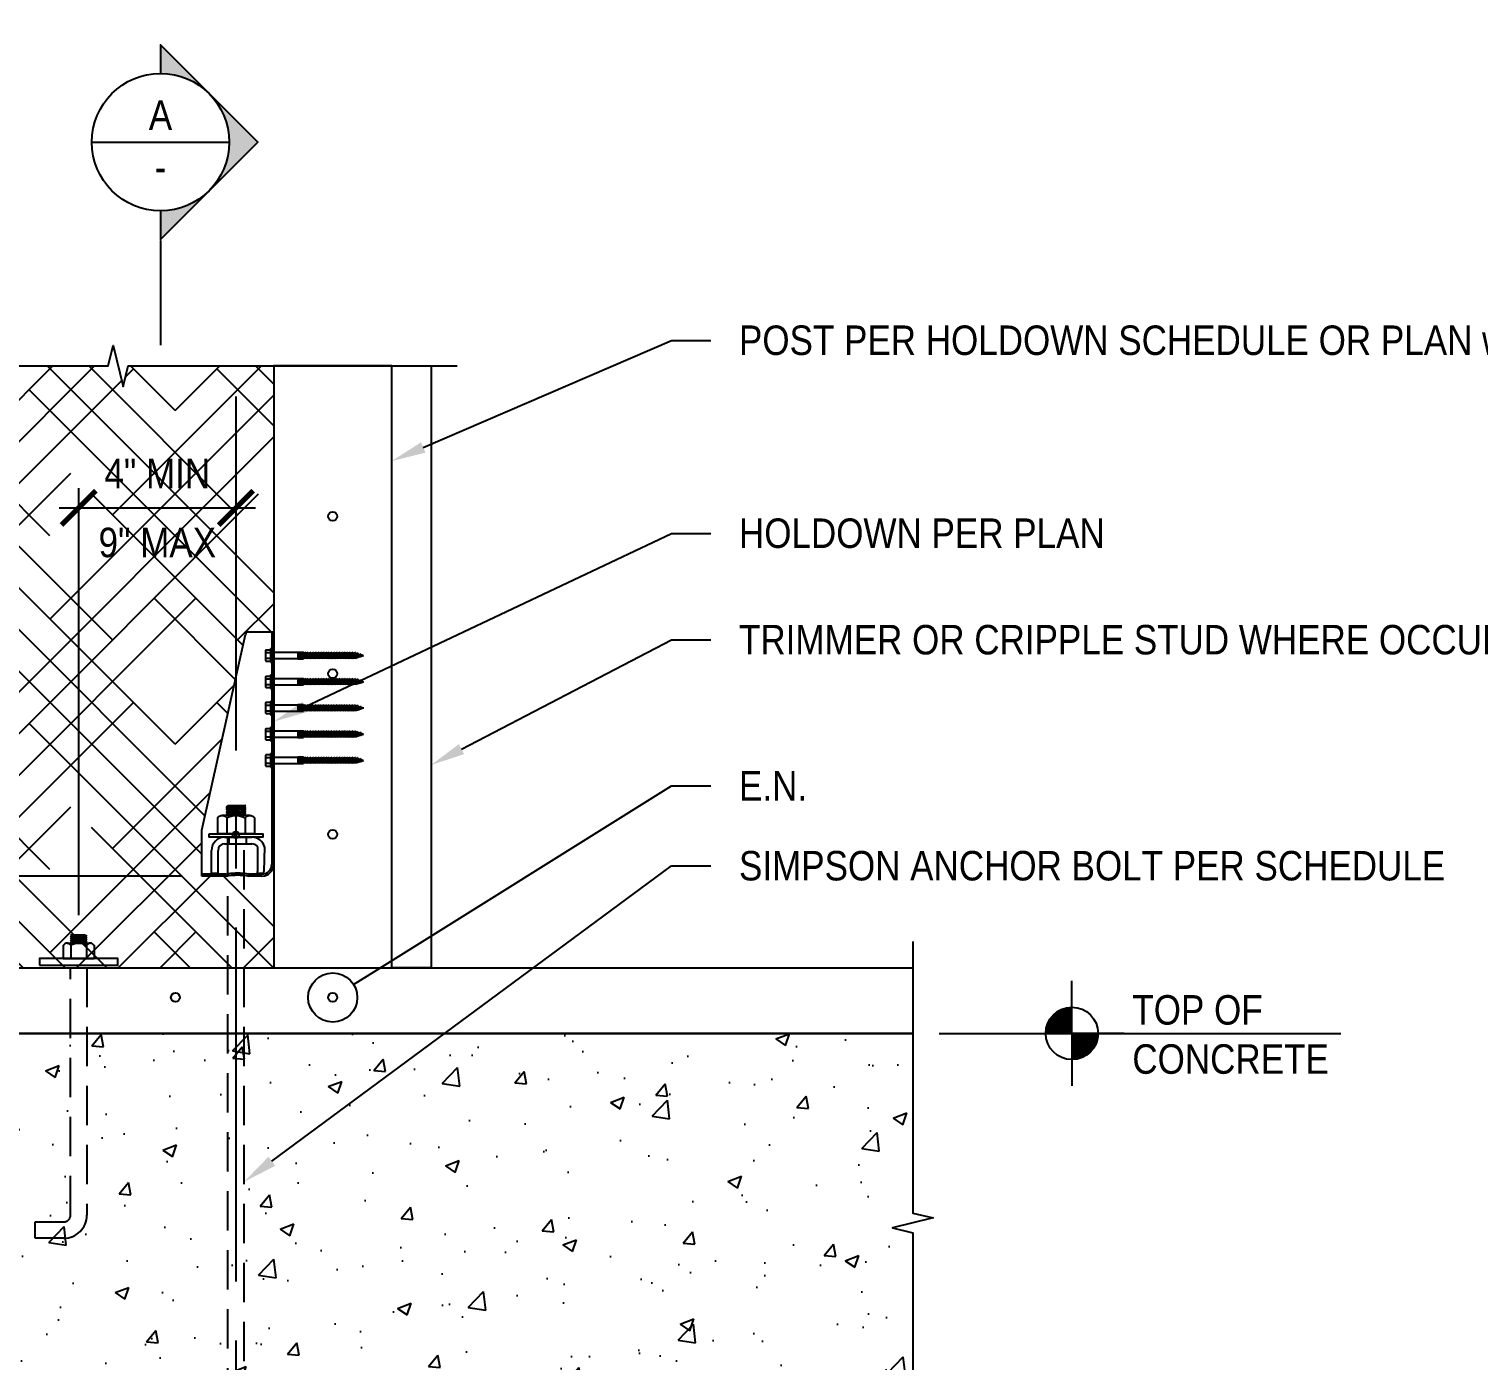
# Model space of a CAD drawing. Header units: inches. Extents: x -16404 to 14624, y -1591 to 16152.
# Drawn here: x 1809.1 to 1864.4, y 2528.5 to 2579.2 of the extents above; entities that cross this region are included whole.
import ezdxf
from ezdxf import colors
from ezdxf.entities.mleader import LeaderData, LeaderLine
from ezdxf.enums import TextEntityAlignment as Align
from ezdxf.math import Vec2, Vec3

# ---------------------------------------------------------------- set-up
doc = ezdxf.new("R2010")
doc.units = ezdxf.units.IN
doc.header["$LTSCALE"] = 24
doc.header["$MEASUREMENT"] = 0
for name, pattern in [('CENTER2', [1.125, 0.75, -0.125, 0.125, -0.125]), ('HIDDEN4', [0.09375, 0.0625, -0.03125]), ('PHANTOM2', [1.25, 0.625, -0.125, 0.125, -0.125, 0.125, -0.125])]:
    doc.linetypes.add(name, pattern=pattern)
doc.layers.get('0').update_dxf_attribs({"linetype": 'CONTINUOUS'})
doc.layers.get('DefPoints').update_dxf_attribs({"color": 251, "linetype": 'CONTINUOUS'})
doc.layers.add('DESIGNER COMMENTS', color=221, linetype='CONTINUOUS', plot=False)
for name, color, linetype in [('S-ANNO-DIMS', 2, 'CONTINUOUS'), ('S-ANNO-NOTE', 4, 'CONTINUOUS'), ('S-BOLT', 2, 'CONTINUOUS'), ('S-BREAK', 2, 'CONTINUOUS'), ('S-CONC', 4, 'CONTINUOUS'), ('S-DETL-SYMB', 4, 'CONTINUOUS'), ('S-DETL-SYMB @ 1', 4, 'CONTINUOUS'), ('S-GRID', 1, 'CENTER2'), ('S-SIMPSON', 2, 'CONTINUOUS'), ('S-TYP DETAIL BLOCKS', 1, 'CONTINUOUS'), ('S-WOOD', 3, 'CONTINUOUS')]:
    doc.layers.add(name, color=color, linetype=linetype)
doc.layers.add('S-HATCH1', color=1, linetype='CONTINUOUS', transparency=0.5)
doc.layers.add('S-HATCH2', color=2, linetype='CONTINUOUS', transparency=0.5)
doc.styles.add('Arial', font='arial.ttf', dxfattribs={"width": 0.85})
doc.dimstyles.new('DIM-12_Se', dxfattribs={"dimscale": 12, "dimtxt": 0.09375, "dimasz": 0.109375, "dimexe": 0.0625, "dimexo": 0.0625, "dimgap": 0.0625, "dimtad": 1, "dimdec": 4, "dimzin": 11, "dimdsep": 46, "dimlunit": 4, "dimtxsty": 'Arial', "dimblk": 'ARCHTICK', "dimcen": 0.125, "dimdle": 0.0625, "dimclrd": 256, "dimclre": 256, "dimclrt": 4, "dimadec": 0, "dimazin": 0, "dimtfac": 0.75, "dimtdec": 4, "dimtmove": 0, "dimatfit": 3, "dimfxl": 1, "dimfrac": 1, "dimtolj": 1, "dimtzin": 0, "dimarcsym": 0})

# ---------------------------------------------------------------- blocks, each defined once
blk = doc.blocks.new('_Open90')
at = {"color": 0, "linetype": 'ByBlock', "lineweight": -2}
for p, q in [((-0.5, 0.5), (0, 0)), ((0, 0), (-1, 0)), ((0, 0), (-0.5, -0.5))]:
    blk.add_line(p, q, dxfattribs=at)
blk = doc.blocks.new('PHD2-R')
for p, q in [((0, 1.75), (1.667, 9.219)), ((1.784, 9.312), (2.75, 9.312)), ((2.675, 9.312), (2.675, 0.45)), ((2.75, 9.312), (2.75, 0.45)), ((0, 0), (0, 1.75)), ((0.875, 1.481), (1.914, 1.481)), ((0.875, 1.231), (1.914, 1.231)), ((1.04, 1.481), (1.04, 1.231)), ((1.71, 1.231), (1.71, 1.481)), ((2.128, 1.111), (2.125, 0.176)), ((2.397, 1.111), (2.375, 0.176)), ((0.375, 0.106), (0.375, 0.981)), ((0.625, 0.106), (0.625, 0.981)), ((0.94, 0.075), (0, 0.075)), ((0.937, 0), (0, 0)), ((0.375, 0.106), (0.625, 0.106)), ((0.937, 0), (0.96, 0.005)), ((0.944, 0.079), (0.984, 0.087)), ((0.96, 0.005), (0.999, 0.013)), ((0.986, 0.087), (1.04, 0.097)), ((0.999, 0.013), (1.053, 0.023)), ((1.043, 0.097), (1.111, 0.107)), ((1.053, 0.023), (1.121, 0.032)), ((1.114, 0.107), (1.193, 0.114)), ((1.121, 0.032), (1.199, 0.039)), ((1.197, 0.114), (1.279, 0.116)), ((1.199, 0.039), (1.281, 0.041)), ((1.469, 0.116), (1.281, 0.116)), ((1.469, 0.041), (1.281, 0.041)), ((1.469, 0.041), (1.551, 0.039)), ((1.471, 0.116), (1.553, 0.114)), ((1.551, 0.039), (1.629, 0.032)), ((1.557, 0.114), (1.635, 0.107)), ((1.629, 0.032), (1.697, 0.023)), ((1.639, 0.107), (1.707, 0.097)), ((1.697, 0.023), (1.751, 0.013)), ((1.71, 0.097), (1.764, 0.087)), ((1.751, 0.013), (1.79, 0.005)), ((1.766, 0.087), (1.805, 0.079)), ((1.813, 0.075), (1.79, 0.08)), ((1.79, 0.005), (1.79, 0.005)), ((1.79, 0.005), (1.813, 0)), ((2.3, 0.075), (1.81, 0.075)), ((1.813, 0), (1.81, 0)), ((2.3, 0), (1.813, 0)), ((2.125, 0.106), (2.125, 0.176)), ((2.125, 0.106), (2.375, 0.106)), ((2.375, 0.106), (2.375, 0.176))]:
    blk.add_line(p, q)
for radius in [0.125, 0.0312]:
    blk.add_circle((1.3, 1.575), radius)
for centre, radius, start, end in [((1.784, 9.192), 0.12, 90, 167.4211), ((0.875, 0.981), 0.5, 90, 180), ((0.875, 0.981), 0.25, 90, 180), ((1.914, 0.981), 0.5, 15.0619, 90), ((1.914, 0.981), 0.25, 31.3139, 90), ((2.3, 0.45), 0.375, 270, 0), ((2.3, 0.45), 0.45, 270, 0)]:
    blk.add_arc(centre, radius, start, end)
blk = doc.blocks.new('SDS14-F')
for p, q in [((0.26, 3.55), (-0.26, 3.55)), ((-0.26, 3.55), (-0.26, 3.5)), ((0.26, 3.5), (-0.26, 3.5)), ((-0.217, 3.724), (-0.217, 3.55)), ((0.162, 3.74), (-0.162, 3.74)), ((-0.119, 3.469), (-0.119, 2.5)), ((-0.108, 3.724), (-0.108, 3.55)), ((0.108, 3.724), (0.108, 3.55)), ((0.123, 3.469), (0.123, 2.5)), ((0.217, 3.724), (0.217, 3.55)), ((0.26, 3.55), (0.26, 3.5)), ((0.128, 2.5), (-0.124, 2.5)), ((-0.124, 2.5), (-0.124, 2.286)), ((0.128, 2.286), (-0.124, 2.286)), ((-0.087, 2.25), (-0.123, 2.286)), ((-0.123, 2.2), (0.087, 2.25)), ((0.123, 2.244), (-0.123, 2.2)), ((-0.087, 2.25), (-0.087, 2.209)), ((-0.087, 2.175), (0.087, 2.218)), ((-0.081, 2.5), (-0.081, 2.286)), ((-0.018, 2.5), (-0.018, 2.286)), ((0.051, 2.5), (0.051, 2.286)), ((0.123, 2.286), (0.087, 2.25)), ((0.087, 2.25), (0.123, 2.244)), ((0.087, 2.218), (0.123, 2.244)), ((0.087, 2.218), (0.087, 2.15)), ((0.103, 2.5), (0.103, 2.286)), ((0.128, 2.5), (0.128, 2.286)), ((-0.087, 2.175), (-0.123, 2.2)), ((-0.123, 2.1), (0.087, 2.15)), ((0.123, 2.144), (-0.123, 2.1)), ((-0.087, 2.075), (-0.123, 2.1)), ((-0.123, 2), (0.087, 2.05)), ((0.123, 2.044), (-0.123, 2)), ((-0.087, 1.975), (-0.123, 2)), ((-0.123, 1.9), (0.087, 1.95)), ((0.123, 1.944), (-0.123, 1.9)), ((-0.087, 1.875), (-0.123, 1.9)), ((-0.123, 1.8), (0.087, 1.85)), ((0.123, 1.844), (-0.123, 1.8)), ((-0.087, 1.775), (-0.123, 1.8)), ((-0.123, 1.7), (0.087, 1.75)), ((0.123, 1.744), (-0.123, 1.7)), ((-0.087, 1.675), (-0.123, 1.7)), ((-0.087, 2.175), (-0.087, 2.109)), ((-0.087, 2.075), (0.087, 2.118)), ((-0.087, 2.075), (-0.087, 2.009)), ((-0.087, 1.975), (0.087, 2.018)), ((-0.087, 1.975), (-0.087, 1.909)), ((-0.087, 1.875), (0.087, 1.918)), ((-0.087, 1.875), (-0.087, 1.809)), ((-0.087, 1.775), (0.087, 1.818)), ((-0.087, 1.775), (-0.087, 1.709)), ((-0.087, 1.675), (0.087, 1.718)), ((-0.087, 1.675), (-0.087, 1.609)), ((0.087, 2.15), (0.123, 2.144)), ((0.087, 2.118), (0.123, 2.144)), ((0.087, 2.118), (0.087, 2.05)), ((0.087, 2.05), (0.123, 2.044)), ((0.087, 2.018), (0.123, 2.044)), ((0.087, 2.018), (0.087, 1.95)), ((0.087, 1.95), (0.123, 1.944)), ((0.087, 1.918), (0.123, 1.944)), ((0.087, 1.918), (0.087, 1.85)), ((0.087, 1.85), (0.123, 1.844)), ((0.087, 1.818), (0.123, 1.844)), ((0.087, 1.818), (0.087, 1.75)), ((0.087, 1.75), (0.123, 1.744)), ((0.087, 1.718), (0.123, 1.744)), ((0.087, 1.718), (0.087, 1.65)), ((-0.123, 1.6), (0.087, 1.65)), ((0.123, 1.644), (-0.123, 1.6)), ((-0.087, 1.575), (-0.123, 1.6)), ((-0.123, 1.5), (0.087, 1.55)), ((0.123, 1.544), (-0.123, 1.5)), ((-0.087, 1.475), (-0.123, 1.5)), ((-0.123, 1.4), (0.087, 1.45)), ((0.123, 1.444), (-0.123, 1.4)), ((-0.087, 1.375), (-0.123, 1.4)), ((-0.123, 1.3), (0.087, 1.35)), ((0.123, 1.344), (-0.123, 1.3)), ((-0.087, 1.275), (-0.123, 1.3)), ((-0.123, 1.2), (0.087, 1.25)), ((0.123, 1.244), (-0.123, 1.2)), ((-0.087, 1.175), (-0.123, 1.2)), ((-0.123, 1.1), (0.087, 1.15)), ((0.123, 1.144), (-0.123, 1.1)), ((-0.087, 1.575), (0.087, 1.618)), ((-0.087, 1.575), (-0.087, 1.509)), ((-0.087, 1.475), (0.087, 1.518)), ((-0.087, 1.475), (-0.087, 1.409)), ((-0.087, 1.375), (0.087, 1.418)), ((-0.087, 1.375), (-0.087, 1.309)), ((-0.087, 1.275), (0.087, 1.318)), ((-0.087, 1.275), (-0.087, 1.209)), ((-0.087, 1.175), (0.087, 1.218)), ((-0.087, 1.175), (-0.087, 1.109)), ((-0.087, 1.075), (0.087, 1.118)), ((0.087, 1.65), (0.123, 1.644)), ((0.087, 1.618), (0.123, 1.644)), ((0.087, 1.618), (0.087, 1.55)), ((0.087, 1.55), (0.123, 1.544)), ((0.087, 1.518), (0.123, 1.544)), ((0.087, 1.518), (0.087, 1.45)), ((0.087, 1.45), (0.123, 1.444)), ((0.087, 1.418), (0.123, 1.444)), ((0.087, 1.418), (0.087, 1.35)), ((0.087, 1.35), (0.123, 1.344)), ((0.087, 1.318), (0.123, 1.344)), ((0.087, 1.318), (0.087, 1.25)), ((0.087, 1.25), (0.123, 1.244)), ((0.087, 1.218), (0.123, 1.244)), ((0.087, 1.218), (0.087, 1.15)), ((0.087, 1.15), (0.123, 1.144)), ((0.087, 1.118), (0.123, 1.144)), ((0.087, 1.118), (0.087, 1.05)), ((-0.087, 1.075), (-0.123, 1.1)), ((-0.123, 1), (0.087, 1.05)), ((0.123, 1.044), (-0.123, 1)), ((-0.087, 0.975), (-0.123, 1)), ((-0.123, 0.9), (0.087, 0.95)), ((0.123, 0.944), (-0.123, 0.9)), ((-0.087, 0.875), (-0.123, 0.9)), ((-0.123, 0.8), (0.087, 0.85)), ((0.123, 0.844), (-0.123, 0.8)), ((-0.087, 0.775), (-0.123, 0.8)), ((-0.123, 0.7), (0.087, 0.75)), ((0.123, 0.744), (-0.123, 0.7)), ((-0.087, 0.675), (-0.123, 0.7)), ((-0.123, 0.6), (0.087, 0.65)), ((0.123, 0.644), (-0.123, 0.6)), ((-0.087, 0.575), (-0.123, 0.6)), ((-0.087, 1.075), (-0.087, 1.009)), ((-0.087, 0.975), (0.087, 1.018)), ((-0.087, 0.975), (-0.087, 0.909)), ((-0.087, 0.875), (0.087, 0.918)), ((-0.087, 0.875), (-0.087, 0.809)), ((-0.087, 0.775), (0.087, 0.818)), ((-0.087, 0.775), (-0.087, 0.709)), ((-0.087, 0.675), (0.087, 0.718)), ((-0.087, 0.675), (-0.087, 0.609)), ((-0.087, 0.575), (0.087, 0.618)), ((-0.087, 0.575), (-0.087, 0.509)), ((0.087, 1.05), (0.123, 1.044)), ((0.087, 1.018), (0.123, 1.044)), ((0.087, 1.018), (0.087, 0.95)), ((0.087, 0.95), (0.123, 0.944)), ((0.087, 0.918), (0.123, 0.944)), ((0.087, 0.918), (0.087, 0.85)), ((0.087, 0.85), (0.123, 0.844)), ((0.087, 0.818), (0.123, 0.844)), ((0.087, 0.818), (0.087, 0.75)), ((0.087, 0.75), (0.123, 0.744)), ((0.087, 0.718), (0.123, 0.744)), ((0.087, 0.718), (0.087, 0.65)), ((0.087, 0.65), (0.123, 0.644)), ((0.087, 0.618), (0.123, 0.644)), ((0.087, 0.618), (0.087, 0.55)), ((-0.123, 0.5), (0.087, 0.55)), ((0.123, 0.544), (-0.123, 0.5)), ((-0.087, 0.475), (-0.123, 0.5)), ((-0.123, 0.4), (0.079, 0.448)), ((0.074, 0.435), (-0.123, 0.4)), ((-0.087, 0.375), (-0.123, 0.4)), ((-0.123, 0.3), (0.042, 0.339)), ((0.04, 0.329), (-0.123, 0.3)), ((-0.087, 0.275), (-0.123, 0.3)), ((-0.093, 0.207), (0.018, 0.234)), ((0.017, 0.225), (-0.093, 0.207)), ((-0.058, 0.182), (-0.093, 0.207)), ((-0.087, 0.475), (0.087, 0.518)), ((-0.087, 0.475), (-0.087, 0.409)), ((-0.087, 0.375), (0.066, 0.413)), ((-0.087, 0.375), (-0.087, 0.309)), ((-0.087, 0.275), (0.033, 0.305)), ((-0.087, 0.275), (-0.067, 0.213)), ((-0.064, 0.114), (0.004, 0.13)), ((0.004, 0.123), (-0.064, 0.114)), ((-0.028, 0.09), (-0.064, 0.114)), ((-0.058, 0.182), (0.013, 0.2)), ((-0.058, 0.182), (-0.038, 0.12)), ((-0.028, 0.09), (0.002, 0.097)), ((-0.028, 0.09), (0, 0)), ((0.033, 0.105), (0, 0)), ((0.033, 0.105), (0.069, 0.13)), ((0.067, 0.214), (0.043, 0.135)), ((0.043, 0.135), (0.069, 0.13)), ((0.067, 0.214), (0.103, 0.239)), ((0.087, 0.276), (0.077, 0.243)), ((0.077, 0.243), (0.103, 0.239)), ((0.087, 0.55), (0.123, 0.544)), ((0.087, 0.518), (0.123, 0.544)), ((0.087, 0.518), (0.087, 0.45)), ((0.087, 0.45), (0.123, 0.444)), ((0.087, 0.418), (0.123, 0.444)), ((0.087, 0.418), (0.087, 0.35)), ((0.087, 0.35), (0.123, 0.344)), ((0.087, 0.318), (0.123, 0.344)), ((0.087, 0.318), (0.087, 0.276))]:
    blk.add_line(p, q)
for centre, radius, start, end in [((-0.162, 3.638), 0.102, 57.7958, 122.2042), ((-0.15, 3.469), 0.0312, 0, 90), ((0, 3.357), 0.383, 73.5736, 106.4264), ((0.162, 3.638), 0.102, 57.7958, 122.2042), ((0.154, 3.469), 0.0312, 90, 180), ((1.159, 0.027), 1.159, 157.6147, 181.3564)]:
    blk.add_arc(centre, radius, start, end)
blk = doc.blocks.new('_ARCHTICK')
at = {"color": 0, "linetype": 'ByBlock', "const_width": 0.15}
blk.add_lwpolyline([(-0.5, -0.5), (0.5, 0.5)], dxfattribs=at)
blk = doc.blocks.new('*D2708')
at = {"layer": 'DefPoints', "color": 0, "transparency": 16777216}
for p in [(1817.042, 2560.965), (1817.042, 2560.965), (1811.042, 2544.675)]:
    blk.add_point(p, dxfattribs=at)
at = {"layer": 'S-ANNO-DIMS', "lineweight": -2, "transparency": 16777216}
for p, q in [((1811.042, 2545.425), (1811.042, 2561.715)), ((1810.292, 2560.965), (1817.792, 2560.965))]:
    blk.add_line(p, q, dxfattribs=at)
at = {"layer": 'S-ANNO-DIMS', "lineweight": -2, "transparency": 16777216, "xscale": 1.3125, "yscale": 1.3125, "zscale": 1.3125, "rotation": 180}
blk.add_blockref('_ARCHTICK', (1811.042, 2560.965), dxfattribs=at)
at = {"layer": 'S-ANNO-DIMS', "lineweight": -2, "transparency": 16777216, "xscale": 1.3125, "yscale": 1.3125, "zscale": 1.3125}
blk.add_blockref('_ARCHTICK', (1817.042, 2560.965), dxfattribs=at)
at = {"layer": 'S-ANNO-DIMS', "color": 4, "transparency": 16777216, "char_height": 1.125, "attachment_point": 5, "style": 'Arial'}
for s, insert in [('\\A1;4" MIN', (1814.042, 2562.278)), ('\\A1;9" MAX', (1814.042, 2559.641))]:
    blk.add_mtext(s, dxfattribs=dict(at, insert=insert))
blk = doc.blocks.new('NUT-w-3in-WASHER-sm-new')
at = {"layer": 'S-SIMPSON'}
for p, q in [((0.245, 1.148), (-0.312, 1.148)), ((-0.312, 1.148), (-0.245, 1.109)), ((-0.312, 1.07), (-0.245, 1.109)), ((-0.245, 1.109), (0.245, 1.07)), ((0.313, 1.109), (-0.055, 1.132)), ((0.245, 1.148), (0.245, 1.148)), ((0.245, 1.148), (0.313, 1.109)), ((0.245, 1.07), (0.313, 1.109)), ((-0.586, 0.758), (-0.586, 0.25)), ((-0.439, 0.836), (0.44, 0.836)), ((0.313, 1.031), (-0.312, 1.07)), ((-0.312, 1.07), (-0.245, 1.031)), ((-0.312, 0.992), (-0.245, 1.031)), ((0.313, 0.953), (-0.312, 0.992)), ((-0.312, 0.992), (-0.245, 0.953)), ((-0.312, 0.914), (-0.245, 0.953)), ((0.313, 0.875), (-0.312, 0.914)), ((-0.312, 0.914), (-0.245, 0.875)), ((-0.312, 0.836), (-0.245, 0.875)), ((-0.293, 0.758), (-0.293, 0.25)), ((-0.245, 1.031), (0.245, 0.992)), ((-0.245, 0.953), (0.245, 0.914)), ((-0.245, 0.875), (0.245, 0.836)), ((0.245, 1.07), (0.313, 1.031)), ((0.245, 0.992), (0.313, 1.031)), ((0.245, 0.992), (0.313, 0.953)), ((0.245, 0.914), (0.313, 0.953)), ((0.245, 0.914), (0.313, 0.875)), ((0.245, 0.836), (0.313, 0.875)), ((0.293, 0.758), (0.293, 0.25)), ((0.587, 0.758), (0.587, 0.25)), ((-0.586, 0.25), (-0.527, 0.25)), ((-0.527, 0.25), (0.527, 0.25)), ((0.527, 0.25), (0.587, 0.25))]:
    blk.add_line(p, q, dxfattribs=at)
blk.add_lwpolyline([(-1.5, 0), (1.5, 0), (1.5, 0.25), (-1.5, 0.25)], close=True, dxfattribs=at)
for centre, radius, start, end in [((-0.44, 0.659), 0.177, 33.8901, 146.1099), ((0, 0.247), 0.589, 60.1583, 119.8417), ((0.44, 0.659), 0.177, 33.8901, 146.1099)]:
    blk.add_arc(centre, radius, start, end, dxfattribs=at)
blk = doc.blocks.new('NUT-SM-THREADS-new')
for p, q in [((-0.938, 0.812), (-0.938, 0)), ((-0.703, 0.938), (0.704, 0.938)), ((0.392, 1.437), (-0.5, 1.437)), ((-0.5, 1.437), (-0.391, 1.375)), ((-0.5, 1.312), (-0.391, 1.375)), ((0.5, 1.25), (-0.5, 1.312)), ((-0.5, 1.312), (-0.391, 1.25)), ((-0.5, 1.187), (-0.391, 1.25)), ((0.5, 1.125), (-0.5, 1.187)), ((-0.5, 1.187), (-0.391, 1.125)), ((-0.5, 1.062), (-0.391, 1.125)), ((0.5, 1), (-0.5, 1.062)), ((-0.5, 1.062), (-0.391, 1)), ((-0.5, 0.938), (-0.391, 1)), ((-0.469, 0.812), (-0.469, 0)), ((-0.391, 1.375), (0.392, 1.312)), ((-0.391, 1.25), (0.392, 1.187)), ((-0.391, 1.125), (0.392, 1.062)), ((-0.391, 1), (0.392, 0.938)), ((0.5, 1.375), (-0.087, 1.412)), ((0.392, 1.437), (0.392, 1.437)), ((0.392, 1.437), (0.5, 1.375)), ((0.392, 1.312), (0.5, 1.375)), ((0.392, 1.312), (0.5, 1.25)), ((0.392, 1.187), (0.5, 1.25)), ((0.392, 1.187), (0.5, 1.125)), ((0.392, 1.062), (0.5, 1.125)), ((0.392, 1.062), (0.5, 1)), ((0.392, 0.938), (0.5, 1)), ((0.469, 0.812), (0.469, 0)), ((0.939, 0.812), (0.939, 0)), ((-0.938, 0), (-0.844, 0)), ((-0.844, 0), (0.844, 0)), ((0.844, 0), (0.939, 0))]:
    blk.add_line(p, q)
for centre, radius, start, end in [((-0.703, 0.655), 0.283, 33.89006, 146.10994), ((0, -0.005), 0.943, 60.15828, 119.84172), ((0.704, 0.655), 0.283, 33.89006, 146.10994)]:
    blk.add_arc(centre, radius, start, end)
blk = doc.blocks.new('NUT-w-WASHER-sm-new')
blk.add_lwpolyline([(1.365, 0.172), (-1.365, 0.172), (-1.365, 0), (1.365, 0)], close=True)
blk.add_blockref('NUT-SM-THREADS-new', (0, 0.172))
blk = doc.blocks.new('*D2712')
at = {"layer": 'DefPoints', "color": 0, "transparency": 16777216}
for p in [(1783.101, 2546.922), (1815.735, 2546.922), (1791.101, 2540.922)]:
    blk.add_point(p, dxfattribs=at)
at = {"layer": 'S-ANNO-DIMS', "lineweight": -2, "transparency": 16777216}
for p, q in [((1783.101, 2540.172), (1783.101, 2547.672)), ((1814.985, 2546.922), (1782.351, 2546.922)), ((1790.351, 2540.922), (1782.351, 2540.922))]:
    blk.add_line(p, q, dxfattribs=at)
at = {"layer": 'S-ANNO-DIMS', "lineweight": -2, "transparency": 16777216, "xscale": 1.3125, "yscale": 1.3125, "zscale": 1.3125}
for p, rotation in [((1783.101, 2546.922), 90), ((1783.101, 2540.922), 270)]:
    blk.add_blockref('_ARCHTICK', p, dxfattribs=dict(at, rotation=rotation))
at = {"layer": 'S-ANNO-DIMS', "color": 4, "transparency": 16777216, "char_height": 1.125, "attachment_point": 5, "rotation": 90, "style": 'Arial'}
for s, insert in [('\\A1;MAX', (1784.413, 2543.922)), ('\\A1;6"', (1781.776, 2543.922))]:
    blk.add_mtext(s, dxfattribs=dict(at, insert=insert))
blk = doc.blocks.new('_DotBlank')
at = {"color": 0, "lineweight": -2}
blk.add_line((-0.5, 0), (-1, 0), dxfattribs=at)
blk.add_circle((0, 0), 0.5, dxfattribs=at)
blk = doc.blocks.new('ELEV-SYMB')
at = {"color": 2}
for points in [[(-2, 0), (0, 0), (0, 2)], [(2, 0), (0, 0), (0, -2)]]:
    blk.add_lwpolyline(points, dxfattribs=at)
at = {"color": 2, "const_width": 1}
for points in [[(0, 0.5, 0.414214), (-0.5, 0, 0.414214)], [(0, -0.5, 0.414214), (0.5, 0, 0.414214)]]:
    blk.add_lwpolyline(points, format="xyb", dxfattribs=at)
at = {"color": 2}
blk.add_circle((0, 0), 1, dxfattribs=at)
blk = doc.blocks.new('*U2682')
at = {"layer": 'S-DETL-SYMB'}
h = blk.add_hatch(color=4, dxfattribs=at)
edge = h.paths.add_edge_path()
edge.add_line((0, -0.2187), (0, -0.3092))
edge.add_line((0, -0.3092), (0.3092, 0))
edge.add_line((0.3092, 0), (0, 0.3092))
edge.add_line((0, 0.3092), (0, 0.2187))
edge.add_arc((0, 0), 0.2187, -90, 90, ccw=False)
blk.add_line((-0.2187, 0), (0.2187, 0), dxfattribs=at)
at = {"layer": 'S-DETL-SYMB', "color": 2, "linetype": 'PHANTOM2'}
blk.add_line((0, -0.3125), (0, -0.6458), dxfattribs=at)
at = {"layer": 'S-DETL-SYMB'}
blk.add_lwpolyline([(0, -0.2187), (0, -0.3092), (0.3092, 0), (0, 0.3092), (0, 0.2187, -1)], format="xyb", close=True, dxfattribs=at)
blk.add_circle((0, 0), 0.2187, dxfattribs=at)
at = {"layer": 'S-DETL-SYMB', "style": 'Arial', "width": 0.85, "flags": 8}
blk.add_attdef('VIEWNUMBER', text='', height=0.0938, dxfattribs=at).set_placement((0, 0.0108), align=Align.BOTTOM_CENTER)
blk.add_attdef('SHEETNUMBER', text='', height=0.0938, dxfattribs=at).set_placement((0, -0.0325), align=Align.TOP_CENTER)
blk = doc.blocks.new('Se_HOLDOWN ANCHORAGE AT FOUNDATION')
at = {"layer": 'S-ANNO-NOTE'}
ml = blk.add_multileader_mtext('Standard', dxfattribs=at)
ml.set_content('POST PER HOLDOWN SCHEDULE OR PLAN w/ SHEAR WALL E.N. FULL HEIGHT', color=4, style='Arial')
ml.set_leader_properties(color=2)
ml.build(insert=Vec2(0, 0))
ml.multileader.update_dxf_attribs({"dogleg_length": 0.125, "arrow_head_size": 1.3125, "scale": 12})
ctx = ml.context
ctx.base_point, ctx.scale, ctx.char_height, ctx.arrow_head_size, ctx.landing_gap_size, ctx.plane_origin = Vec3(142.42453, 160.08114), 12, 1.125, 1.3125, 1.08, Vec3(104.42997, 452.58645)
notes = []
notes.append((ctx, [(0, (1, 1, 0), (140.92453, 160.08114), (1, 0), 1.5, [(0, [(130.25369, 155.48082)], 0, [])])]))
ctx.mtext.insert, ctx.mtext.width, ctx.mtext.flow_direction = Vec3(143.50453, 160.65323), 23.1754243, 5
ml = blk.add_multileader_mtext('Standard', dxfattribs=at)
ml.set_content('{\\C4;HOLDOWN PER PLAN}', color=4, style='Arial')
ml.set_leader_properties(color=2)
ml.build(insert=Vec2(0, 0))
ml.multileader.update_dxf_attribs({"dogleg_length": 0.125, "arrow_head_size": 1.3125, "scale": 12})
ctx = ml.context
ctx.base_point, ctx.scale, ctx.char_height, ctx.arrow_head_size, ctx.landing_gap_size, ctx.plane_origin = Vec3(142.42453, 152.72036), 12, 1.125, 1.3125, 1.08, Vec3(104.42997, 444.11047)
notes.append((ctx, [(0, (1, 1, 0), (140.92453, 152.72036), (1, 0), 1.5, [(0, [(125.75369, 145.54375)], 0, [])])]))
ctx.mtext.insert, ctx.mtext.width, ctx.mtext.flow_direction = Vec3(143.50453, 153.29246), 20.2583103, 5
ml = blk.add_multileader_mtext('Standard', dxfattribs=at)
ml.set_content('{\\C4;TRIMMER OR CRIPPLE STUD WHERE OCCURS}', color=4, style='Arial')
ml.set_leader_properties(color=2)
ml.build(insert=Vec2(0, 0))
ml.multileader.update_dxf_attribs({"dogleg_length": 0.125, "arrow_head_size": 1.3125, "scale": 12})
ctx = ml.context
ctx.base_point, ctx.scale, ctx.char_height, ctx.arrow_head_size, ctx.landing_gap_size, ctx.plane_origin = Vec3(142.42453, 148.65874), 12, 1.125, 1.3125, 1.08, Vec3(104.42997, 440.04885)
notes.append((ctx, [(0, (1, 1, 0), (140.92453, 148.65874), (1, 0), 1.5, [(0, [(131.75369, 143.88639)], 0, [])])]))
ctx.mtext.insert, ctx.mtext.width, ctx.mtext.flow_direction = Vec3(143.50453, 149.23083), 20.2583103, 5
ml = blk.add_multileader_mtext('Standard', dxfattribs=at)
ml.set_content('SIMPSON ANCHOR BOLT PER SCHEDULE', color=4, style='Arial')
ml.set_leader_properties(color=2)
ml.build(insert=Vec2(0, 0))
ml.multileader.update_dxf_attribs({"dogleg_length": 0.125, "arrow_head_size": 1.3125, "scale": 12})
ctx = ml.context
ctx.base_point, ctx.scale, ctx.char_height, ctx.arrow_head_size, ctx.landing_gap_size, ctx.plane_origin = Vec3(142.42453, 140.03704), 12, 1.125, 1.3125, 1.08, Vec3(104.42997, 433.66754)
notes.append((ctx, [(0, (1, 1, 0), (140.92453, 140.03704), (1, 0), 1.5, [(0, [(124.62589, 127.99193)], 0, [])])]))
ctx.mtext.insert, ctx.mtext.width, ctx.mtext.flow_direction = Vec3(143.50453, 140.60914), 18.308086, 5
for ctx, leaders in notes:
    for number, flags, end, landing, length, lines in leaders:
        leader = LeaderData()
        leader.index, (leader.has_last_leader_line, leader.has_dogleg_vector, leader.attachment_direction) = number, flags
        leader.last_leader_point, leader.dogleg_vector, leader.dogleg_length = Vec3(end), Vec3(landing), length
        for number, points, colour, breaks in lines:
            line = LeaderLine()
            line.index, line.vertices, line.color, line.breaks = number, Vec3.list(points), colors.encode_raw_color(colour), breaks
            leader.lines.append(line)
        ctx.leaders.append(leader)

msp = doc.modelspace()

# ---------------------------------------------------------------- hatches: boundary and pattern name
at = {"layer": 'S-HATCH1', "true_color": 0x939598}
h = msp.add_hatch(dxfattribs=at)
h.set_pattern_fill('HOUND', color=252, scale=18, angle=45)
h.set_pattern_definition([(45, (382.825, 0), (2.3864854, 3.97747564), [18, -9]), (135, (382.825, 0), (2.3864854, -3.97747564), [18, -9])])
h.paths.add_polyline_path([(1817.40139, 2556.14094, -0.35127826), (1817.51851, 2556.23481), (1818.48484, 2556.23481), (1818.48484, 2566.38173), (1812.92832, 2566.38173), (1812.73903, 2565.60338), (1812.36046, 2567.16008), (1812.17117, 2566.38173), (1804.22704, 2566.38173), (1804.22704, 2543.42231), (1818.48484, 2543.42231), (1818.48484, 2547.37231, -0.41421356), (1818.03484, 2546.92231), (1817.54739, 2546.92231), (1817.52495, 2546.92745), (1817.48588, 2546.93564), (1817.43182, 2546.94528), (1817.36391, 2546.95455), (1817.28537, 2546.96127), (1817.20359, 2546.96365), (1817.01609, 2546.96365), (1816.93411, 2546.96126), (1816.85564, 2546.95454), (1816.78788, 2546.94528), (1816.73374, 2546.93563), (1816.69469, 2546.92745), (1816.67228, 2546.92231), (1815.73484, 2546.92231), (1815.73484, 2548.67231)])
h.paths.add_polyline_path([(1811.02815, 2559.07699), (1817.05494, 2559.07699), (1817.05494, 2563.06806), (1811.02815, 2563.06806)], flags=24)
at = {"layer": 'S-HATCH2'}
h = msp.add_hatch(dxfattribs=at)
h.set_pattern_fill('AR-CONC', color=256, scale=0.75, style=0)
h.set_pattern_definition([(50, (1698.731, 2406), (5.37945, -0.47064), [0.5625, -6.1875]), (355, (1698.731, 2406), (-1.04064, 5.64144), [0.45, -4.95]), (100.4514, (1699.1794, 2405.961), (4.33882, 5.1708), [0.47805, -5.25857]), (46.1842, (1698.731, 2407.5), (8.0043, -1.2414), [0.84375, -9.28125]), (96.6356, (1699.398, 2407.3966), (7.00996, 7.3059), [0.71708, -7.88785]), (351.184, (1698.731, 2407.5), (7.00996, 7.3059), [0.675, -7.425]), (21, (1699.481, 2407.125), (4.4768, -3.01964), [0.5625, -6.1875]), (326, (1699.481, 2407.125), (1.82486, 5.43863), [0.45, -4.95]), (71.4514, (1699.854, 2406.8734), (6.30167, 2.41898), [0.47805, -5.25857]), (37.5, (1698.7311, 2406), (0.091199, 2.496704), [0, -4.89, 0, -5.025, 0, -4.96875]), (7.5, (1698.7311, 2406), (1.97302, 2.958088), [0, -2.865, 0, -4.7775, 0, -1.89375]), (327.5, (1697.0586, 2406), (4.003668, -0.169162), [0, -1.875, 0, -5.85, 0, -7.7625]), (317.5, (1696.3086, 2406), (4.373896, 0.75079), [0, -2.4375, 0, -3.885, 0, -5.5125])])
h.paths.add_polyline_path([(1842.86888, 2526.45907), (1842.86888, 2533.31212), (1842.09053, 2533.5014), (1843.64723, 2533.87998), (1842.86888, 2534.06926), (1842.86888, 2540.92231), (1791.1008, 2540.92231), (1791.1008, 2534.06926), (1791.87915, 2533.87998), (1790.32245, 2533.5014), (1791.1008, 2533.31212), (1791.1008, 2526.45907)])

# ---------------------------------------------------------------- linework, layer by layer
at = {"layer": 'S-ANNO-NOTE', "color": 2}
msp.add_line((1843.86888, 2540.92231), (1859.19559, 2540.92231), dxfattribs=at)
at = {"layer": 'S-BOLT', "linetype": 'HIDDEN4'}
msp.add_lwpolyline([(1817.3572, 2512.66619), (1817.35694, 2548.40356), (1816.72615, 2548.40356), (1816.72641, 2512.66619)], dxfattribs=at)
msp.add_lwpolyline([(1809.3853, 2533.73481), (1810.47905, 2533.73481, 0.41421356), (1810.72905, 2533.98481), (1810.72905, 2543.42231), (1811.35405, 2543.42231), (1811.35405, 2533.98481, -0.41421356), (1810.47905, 2533.10981), (1809.3853, 2533.10981)], format="xyb", close=True, dxfattribs=at)
at = {"layer": 'S-BREAK'}
for points in [[(1790.1008, 2566.38173), (1812.17117, 2566.38173), (1812.36046, 2567.16008), (1812.73903, 2565.60338), (1812.92832, 2566.38173), (1825.48484, 2566.38173)], [(1842.86888, 2544.42231), (1842.86888, 2534.06926), (1843.64723, 2533.87998), (1842.09053, 2533.5014), (1842.86888, 2533.31212), (1842.86888, 2513.45907)]]:
    msp.add_lwpolyline(points, dxfattribs=at)
at = {"layer": 'S-CONC'}
msp.add_line((1791.1008, 2540.92231), (1842.86888, 2540.92231), dxfattribs=at)
at = {"layer": 'S-GRID', "color": 1, "linetype": 'CENTER2', "ltscale": 0.75}
msp.add_line((1817.04155, 2565.21156), (1817.04155, 2496.119), dxfattribs=at)
at = {"layer": 'S-HATCH1', "color": 252}
for centre in [(1820.73484, 2560.64476), (1820.73484, 2554.64476), (1820.73484, 2548.51576), (1814.73484, 2542.29239), (1820.73484, 2542.29239)]:
    msp.add_circle(centre, 0.17125, dxfattribs=at)
at = {"layer": 'S-WOOD'}
msp.add_line((1791.1008, 2543.42231), (1842.86888, 2543.42231), dxfattribs=at)
for points in [[(1818.48484, 2543.42231), (1822.98484, 2543.42231), (1822.98484, 2566.38173), (1818.48484, 2566.38173)], [(1824.48484, 2543.42231), (1822.98484, 2543.42231), (1822.98484, 2566.38173), (1824.48484, 2566.38173)], [(1842.86888, 2540.92231), (1791.1008, 2540.92231), (1791.1008, 2543.42231), (1842.86888, 2543.42231)]]:
    msp.add_lwpolyline(points, close=True, dxfattribs=at)

# ---------------------------------------------------------------- block references
at = {"layer": 'S-ANNO-DIMS', "rotation": 90}
for p in [(1821.90984, 2555.33709), (1821.90984, 2554.33709), (1821.90984, 2553.33709), (1821.90984, 2552.33709), (1821.90984, 2551.33709)]:
    msp.add_blockref('SDS14-F', p, dxfattribs=at)
at = {"layer": 'S-ANNO-NOTE'}
msp.add_blockref('ELEV-SYMB', (1848.93715, 2540.92231), dxfattribs=at)
at = {"layer": 'S-BOLT', "xscale": -0.75, "yscale": 0.75, "zscale": 0.75}
msp.add_blockref('NUT-w-WASHER-sm-new', (1817.04155, 2548.40356), dxfattribs=at)
at = {"layer": 'S-BOLT'}
msp.add_blockref('NUT-w-3in-WASHER-sm-new', (1811.04155, 2543.52648), dxfattribs=at)
at = {"layer": 'S-DETL-SYMB @ 1', "xscale": 12, "yscale": 12, "zscale": 12}
msp.add_blockref('*U2682', (1814.16407, 2574.91769), dxfattribs=at).add_auto_attribs({'VIEWNUMBER': 'A', 'SHEETNUMBER': '-'})
at = {"layer": 'S-SIMPSON', "color": 3, "linetype": 'Continuous'}
msp.add_blockref('PHD2-R', (1815.73484, 2546.92231), dxfattribs=at)
at = {"layer": 'S-TYP DETAIL BLOCKS'}
msp.add_blockref('Se_HOLDOWN ANCHORAGE AT FOUNDATION', (1496.32429, 2406), dxfattribs=at)

# ---------------------------------------------------------------- texts
at = {"layer": 'S-ANNO-NOTE', "insert": (1851.24389, 2542.3816), "char_height": 1.125, "width": 9.5417006, "attachment_point": 1, "style": 'Arial'}
msp.add_mtext('TOP OF CONCRETE', dxfattribs=at)

# ---------------------------------------------------------------- dimensions: what is measured, and where the dimension line sits
at = {"layer": 'S-ANNO-DIMS'}
dim = msp.add_linear_dim(base=(1817.04155, 2560.96539), p1=(1811.04155, 2544.67491), p2=(1817.04155, 2560.96539), text='4" MIN\\X9" MAX', dimstyle='DIM-12_Se', dxfattribs=at)
dim.commit()
dim.dimension.update_dxf_attribs({"geometry": '*D2708', "text_midpoint": (1814.04155, 2560.96539), "dimtype": 160})
dim = msp.add_linear_dim(base=(1783.1008, 2546.92231), p1=(1791.1008, 2540.92231), p2=(1815.73484, 2546.92231), angle=90, text='<>\\XMAX', dimstyle='DIM-12_Se', dxfattribs=at)
dim.commit()
dim.dimension.update_dxf_attribs({"geometry": '*D2712', "text_midpoint": (1783.1008, 2543.92231)})

# ---------------------------------------------------------------- leaders
at = {"layer": 'DESIGNER COMMENTS'}
ml = msp.add_multileader_mtext('Standard', dxfattribs=at)
ml.set_content('\\A1;{\\L\\C256;IMPORTANT DESIGNER NOTE:\\l IF YOUR LEDGER DOES NOT ALLOW FOR THE FULL DEPTH OF NAILS SPECIFIED IN THIS CHART.  USE THE CHART TO THE RIGHT AND APPLY ALLOWABLE LOAD REDUCTION FACTOR (REF. PG. 22 OF SIMPSON CATALOG C-C-2019)}', color=4, style='Arial')
ml.set_leader_properties(color=256)
ml.set_arrow_properties(name='OPEN90')
ml.build(insert=Vec2(0, 0))
ml.multileader.update_dxf_attribs({"dogleg_length": 0.36, "arrow_head_size": 5.25, "scale": 48})
ctx = ml.context
ctx.base_point, ctx.scale, ctx.char_height, ctx.arrow_head_size, ctx.landing_gap_size, ctx.plane_origin = Vec3(7749.57679, 7516.2281), 48, 6, 5.25, 4.32, Vec3(7940.50091, 7764.19966)
notes = []
notes.append((ctx, [(0, (0, 0, 0), (0, 0), (1, 0), 1, [])]))
ctx.mtext.insert, ctx.mtext.width, ctx.mtext.defined_height, ctx.mtext.flow_direction = Vec3(7753.89679, 7520.11009), 143.1324041, 28.50097, 5
ml = msp.add_multileader_mtext('Standard', dxfattribs=at)
ml.set_content('\\A1;{\\L\\C256;IMPORTANT DESIGNER NOTE:\\l IF YOUR LEDGER DOES NOT ALLOW FOR THE FULL DEPTH OF NAILS SPECIFIED IN THIS CHART.  USE THE CHART TO THE RIGHT AND APPLY ALLOWABLE LOAD REDUCTION FACTOR (REF. PG. 22 OF SIMPSON CATALOG C-C-2019)}', color=4, style='Arial')
ml.set_leader_properties(color=256)
ml.set_arrow_properties(name='OPEN90')
ml.build(insert=Vec2(0, 0))
ml.multileader.update_dxf_attribs({"dogleg_length": 0.36, "arrow_head_size": 5.25, "scale": 48})
ctx = ml.context
ctx.base_point, ctx.scale, ctx.char_height, ctx.arrow_head_size, ctx.landing_gap_size, ctx.plane_origin = Vec3(1680.51869, 7333.32569), 48, 6, 5.25, 4.32, Vec3(1871.4428, 7581.29725)
notes.append((ctx, [(0, (0, 0, 0), (0, 0), (1, 0), 1, [])]))
ctx.mtext.insert, ctx.mtext.width, ctx.mtext.defined_height, ctx.mtext.flow_direction = Vec3(1684.83869, 7337.20768), 143.1324041, 28.50097, 5
ml = msp.add_multileader_mtext('Standard', dxfattribs=at)
ml.set_content('\\A1;{\\L\\C256;DESIGNER NOTE:\\l THIS DETAIL ALTERNATIVE INCLUDES EQUIVALENT HDU & HDUE HOLDOWNS FOR PROJECTS WHERE BOTH ARE USED}', color=4, style='Arial')
ml.set_leader_properties(color=256)
ml.set_arrow_properties(name='OPEN90')
ml.build(insert=Vec2(0, 0))
ml.multileader.update_dxf_attribs({"dogleg_length": 0.36, "arrow_head_size": 5.25, "scale": 48})
ctx = ml.context
ctx.base_point, ctx.scale, ctx.char_height, ctx.arrow_head_size, ctx.landing_gap_size, ctx.plane_origin = Vec3(1698.96906, 2871.96546), 48, 6, 5.25, 4.32, Vec3(1889.89318, 3119.10619)
notes.append((ctx, [(0, (0, 0, 0), (0, 0), (1, 0), 1, [])]))
ctx.mtext.insert, ctx.mtext.width, ctx.mtext.defined_height, ctx.mtext.flow_direction = Vec3(1703.28906, 2875.01662), 152.2860168, 28.50097, 5
ml = msp.add_multileader_mtext('Standard', dxfattribs=at)
ml.set_content('\\A1;{\\L\\C256;DESIGNER NOTE:\\l REPLACE "HOLDOWN ANCHORAGE AT FOUNDATION" DETAIL WITH DETAIL BELOW IF HDU HOLDOWNS ARE USED INSTEAD OF HDUE HOLDOWNS}', color=4, style='Arial')
ml.set_leader_properties(color=256)
ml.set_arrow_properties(name='OPEN90')
ml.build(insert=Vec2(0, 0))
ml.multileader.update_dxf_attribs({"dogleg_length": 0.36, "arrow_head_size": 5.25, "scale": 48})
ctx = ml.context
ctx.base_point, ctx.scale, ctx.char_height, ctx.arrow_head_size, ctx.landing_gap_size, ctx.plane_origin = Vec3(1698.96906, 2624.11849), 48, 6, 5.25, 4.32, Vec3(1889.89318, 2871.25922)
notes.append((ctx, [(0, (0, 0, 0), (0, 0), (1, 0), 1, [])]))
ctx.mtext.insert, ctx.mtext.width, ctx.mtext.defined_height, ctx.mtext.flow_direction = Vec3(1703.28906, 2627.16965), 152.2860168, 28.50097, 5
at = {"layer": 'S-ANNO-NOTE'}
ml = msp.add_multileader_mtext('Standard', dxfattribs=at)
ml.set_content('POST PER HOLDOWN SCHEDULE OR PLAN w/ SHEAR WALL E.N. FULL HEIGHT', color=4, style='Arial')
ml.set_leader_properties(color=2)
ml.build(insert=Vec2(0, 0))
ml.multileader.update_dxf_attribs({"dogleg_length": 0.125, "arrow_head_size": 1.3125, "scale": 12})
ctx = ml.context
ctx.base_point, ctx.scale, ctx.char_height, ctx.arrow_head_size, ctx.landing_gap_size, ctx.plane_origin = Vec3(1835.15568, 2567.35266), 12, 1.125, 1.3125, 1.08, Vec3(1797.16112, 2859.85798)
notes.append((ctx, [(0, (1, 1, 0), (1833.65568, 2567.35266), (1, 0), 1.5, [(0, [(1822.98484, 2562.75234)], 0, [])])]))
ctx.mtext.insert, ctx.mtext.width, ctx.mtext.flow_direction = Vec3(1836.23568, 2567.92475), 23.1754243, 5
ml = msp.add_multileader_mtext('Standard', dxfattribs=at)
ml.set_content('{\\C4;HOLDOWN PER PLAN}', color=4, style='Arial')
ml.set_leader_properties(color=2)
ml.build(insert=Vec2(0, 0))
ml.multileader.update_dxf_attribs({"dogleg_length": 0.125, "arrow_head_size": 1.3125, "scale": 12})
ctx = ml.context
ctx.base_point, ctx.scale, ctx.char_height, ctx.arrow_head_size, ctx.landing_gap_size, ctx.plane_origin = Vec3(1835.15568, 2559.99189), 12, 1.125, 1.3125, 1.08, Vec3(1797.16112, 2851.38199)
notes.append((ctx, [(0, (1, 1, 0), (1833.65568, 2559.99189), (1, 0), 1.5, [(0, [(1818.48484, 2552.81527)], 0, [])])]))
ctx.mtext.insert, ctx.mtext.width, ctx.mtext.flow_direction = Vec3(1836.23568, 2560.56398), 20.2583103, 5
ml = msp.add_multileader_mtext('Standard', dxfattribs=at)
ml.set_content('{\\C4;TRIMMER OR CRIPPLE STUD WHERE OCCURS}', color=4, style='Arial')
ml.set_leader_properties(color=2)
ml.build(insert=Vec2(0, 0))
ml.multileader.update_dxf_attribs({"dogleg_length": 0.125, "arrow_head_size": 1.3125, "scale": 12})
ctx = ml.context
ctx.base_point, ctx.scale, ctx.char_height, ctx.arrow_head_size, ctx.landing_gap_size, ctx.plane_origin = Vec3(1835.15568, 2555.93026), 12, 1.125, 1.3125, 1.08, Vec3(1797.16112, 2847.32037)
notes.append((ctx, [(0, (1, 1, 0), (1833.65568, 2555.93026), (1, 0), 1.5, [(0, [(1824.48484, 2551.15791)], 0, [])])]))
ctx.mtext.insert, ctx.mtext.width, ctx.mtext.flow_direction = Vec3(1836.23568, 2556.50235), 20.2583103, 5
ml = msp.add_multileader_mtext('Standard', dxfattribs=at)
ml.set_content('E.N.', color=4, style='Arial')
ml.set_leader_properties(color=2)
ml.set_arrow_properties(name='DOTBLANK')
ml.build(insert=Vec2(0, 0))
ml.multileader.update_dxf_attribs({"dogleg_length": 0.125, "arrow_head_size": 1.875, "scale": 12})
ctx = ml.context
ctx.base_point, ctx.scale, ctx.char_height, ctx.arrow_head_size, ctx.landing_gap_size, ctx.plane_origin = Vec3(1835.15568, 2550.36703), 12, 1.125, 1.875, 1.08, Vec3(1802.26369, 2843.74908)
notes.append((ctx, [(0, (1, 1, 0), (1833.65568, 2550.36703), (1, 0), 1.5, [(0, [(1820.73484, 2542.29239)], 0, [])])]))
ctx.mtext.insert, ctx.mtext.width, ctx.mtext.flow_direction = Vec3(1836.23568, 2550.92953), 3.3887829, 5
ml = msp.add_multileader_mtext('Standard', dxfattribs=at)
ml.set_content('SIMPSON ANCHOR BOLT PER SCHEDULE', color=4, style='Arial')
ml.set_leader_properties(color=2)
ml.build(insert=Vec2(0, 0))
ml.multileader.update_dxf_attribs({"dogleg_length": 0.125, "arrow_head_size": 1.3125, "scale": 12})
ctx = ml.context
ctx.base_point, ctx.scale, ctx.char_height, ctx.arrow_head_size, ctx.landing_gap_size, ctx.plane_origin = Vec3(1835.15568, 2547.30857), 12, 1.125, 1.3125, 1.08, Vec3(1797.16112, 2840.93906)
notes.append((ctx, [(0, (1, 1, 0), (1833.65568, 2547.30857), (1, 0), 1.5, [(0, [(1817.35704, 2535.26346)], 0, [])])]))
ctx.mtext.insert, ctx.mtext.width, ctx.mtext.flow_direction = Vec3(1836.23568, 2547.88066), 18.308086, 5
ml = msp.add_multileader_mtext('Standard', dxfattribs=at)
ml.set_content('STEM/CURB WHERE OCCURS (REINFORCING NOT SHOWN FOR CLARITY)', color=4, style='Arial')
ml.set_leader_properties(color=2)
ml.build(insert=Vec2(0, 0))
ml.multileader.update_dxf_attribs({"dogleg_length": 0.125, "arrow_head_size": 1.3125, "scale": 12})
ctx = ml.context
ctx.base_point, ctx.scale, ctx.char_height, ctx.arrow_head_size, ctx.landing_gap_size, ctx.plane_origin = Vec3(1745.92, 2539.95421), 12, 1.125, 1.3125, 1.08, Vec3(1713.02802, 2835.45952)
notes.append((ctx, [(0, (1, 1, 0), (1744.42, 2539.95421), (1, 0), 1.5, [(0, [(1733.77091, 2528.72453)], 0, [])])]))
ctx.mtext.insert, ctx.mtext.width, ctx.mtext.flow_direction = Vec3(1747, 2540.68208), 21.0351547, 5
for ctx, leaders in notes:
    for number, flags, end, landing, length, lines in leaders:
        leader = LeaderData()
        leader.index, (leader.has_last_leader_line, leader.has_dogleg_vector, leader.attachment_direction) = number, flags
        leader.last_leader_point, leader.dogleg_vector, leader.dogleg_length = Vec3(end), Vec3(landing), length
        for number, points, colour, breaks in lines:
            line = LeaderLine()
            line.index, line.vertices, line.color, line.breaks = number, Vec3.list(points), colors.encode_raw_color(colour), breaks
            leader.lines.append(line)
        ctx.leaders.append(leader)

doc.saveas('drawing.dxf')
